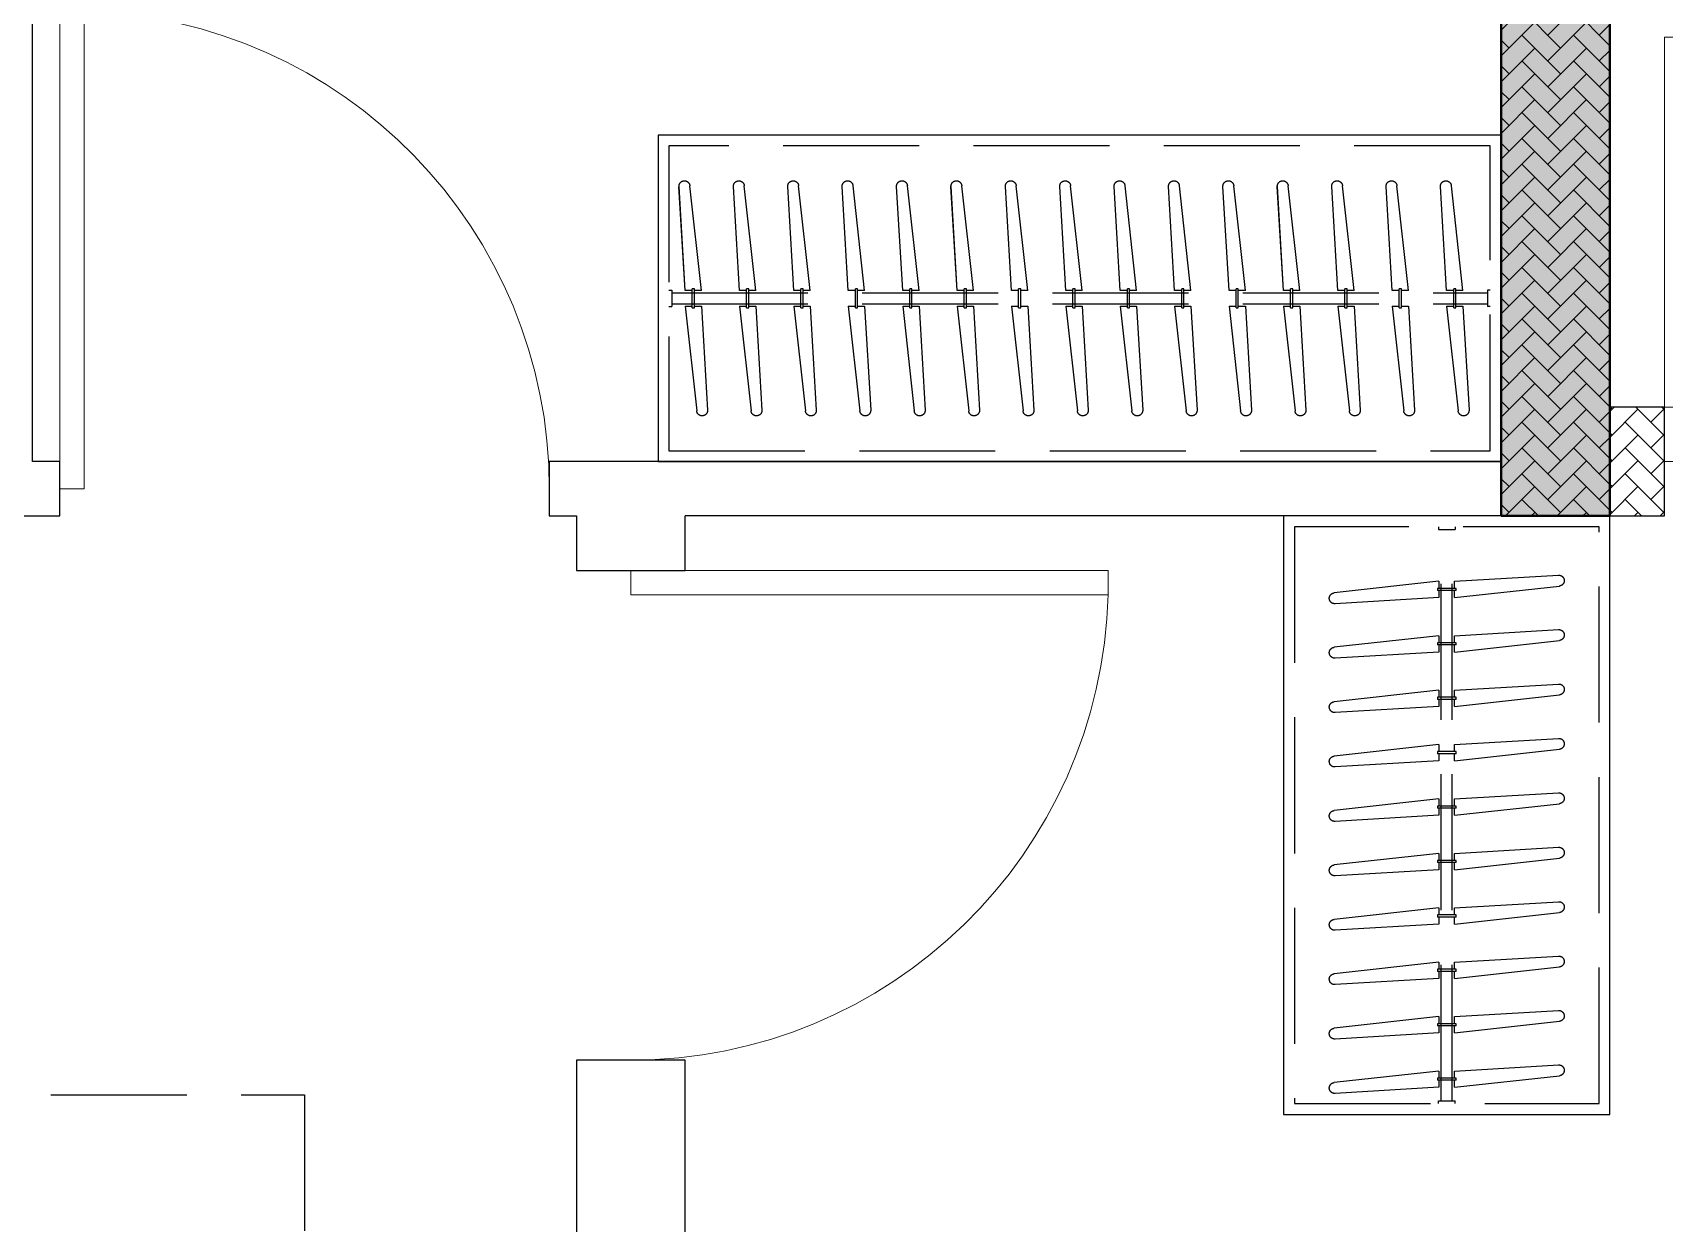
# Model space of a CAD drawing. Extents: x 3753737 to 4713801, y -857380 to 24339.
# Drawn here: x 4061313 to 4064313, y -763823 to -761635 of the extents above; entities that cross this region are included whole.
import ezdxf

# ---------------------------------------------------------------- set-up
doc = ezdxf.new("R2010")
doc.units = 0
doc.header["$LTSCALE"] = 1000
doc.header["$MEASUREMENT"] = 0
doc.linetypes.add('A户型$0$DASH', pattern=[0.35, 0.25, -0.1])
doc.layers.get('0').update_dxf_attribs({"linetype": 'CONTINUOUS'})
for name, color, linetype in [('!!电气', 1, 'CONTINUOUS'), ('5fur', 175, 'CONTINUOUS'), ('WALL', 252, 'CONTINUOUS'), ('保温', 6, 'CONTINUOUS')]:
    doc.layers.add(name, color=color, linetype=linetype)
for name, color, linetype, lineweight in [('COLUMN', 252, 'CONTINUOUS', 40), ('PUB_HATCH', 8, 'CONTINUOUS', 9), ('WINDOW', 146, 'CONTINUOUS', 20)]:
    doc.layers.add(name, color=color, linetype=linetype, lineweight=lineweight)
pattern_1 = [(45, (0, 0), (0, 47.4157523), [100.584, -33.528]), (135, (23.708, 23.708), (3e-15, 47.4157523), [100.584, -33.528])]

# ---------------------------------------------------------------- blocks, each defined once
blk = doc.blocks.new('GFDGFSDFGD')
at = {"layer": 'PUB_HATCH'}
blk.add_hatch(color=256, dxfattribs=at).paths.add_polyline_path([(444216.5, 373023.7), (443716.6, 373023.7), (443716.6, 370023.7), (443916.6, 370023.7), (443916.6, 372823.7), (444216.5, 372823.7)])
at = {"layer": 'COLUMN', "color": 252}
for p, q in [((443716.6, 373023.7), (443716.6, 370023.7)), ((443916.6, 370023.7), (443916.6, 372823.7)), ((443716.6, 370023.7), (443916.6, 370023.7))]:
    blk.add_line(p, q, dxfattribs=at)
blk = doc.blocks.new('GDFGDGRD')
at = {"layer": '保温', "linetype": 'ByBlock', "ltscale": 10}
h = blk.add_hatch(dxfattribs=at)
h.set_pattern_fill('AR-HBONE', color=251, scale=55)
h.set_pattern_definition(pattern_1)
h.paths.add_polyline_path([(443716.5, 370023.7), (443716.5, 372173.7), (443916.5, 372173.7), (443916.5, 370023.7)])
h = blk.add_hatch(dxfattribs=at)
h.set_pattern_fill('AR-HBONE', color=251, scale=55)
h.set_pattern_definition(pattern_1)
h.paths.add_polyline_path([(443916.5, 370023.7), (443916.5, 370223.7), (444016.5, 370223.7), (444016.5, 370023.7)])
at = {"layer": '保温', "color": 251, "linetype": 'ByBlock', "ltscale": 10}
blk.add_line((443716.5, 370123.7), (443716.5, 370023.7), dxfattribs=at)
blk = doc.blocks.new('FGDGDGRDGRRD')
at = {"color": 252}
for p, q in [((421234.8, 367858.3), (421234.8, 368458.3)), ((421234.8, 368458.3), (422784.8, 368458.3)), ((421234.8, 367858.3), (421234.8, 368458.3)), ((421234.8, 368458.3), (422784.8, 368458.3)), ((422784.8, 368458.3), (422784.8, 367858.3)), ((422784.8, 368458.3), (422784.8, 368458.3)), ((422784.8, 368458.3), (422784.8, 367858.3)), ((422784.8, 368458.3), (422784.8, 368458.3)), ((422784.8, 367858.3), (421234.8, 367858.3)), ((422784.8, 367858.3), (421234.8, 367858.3)), ((421034.8, 366658.6), (421034.8, 367758.3)), ((421034.8, 367758.3), (421634.8, 367758.3)), ((421034.8, 366658.6), (421034.8, 367758.3)), ((421034.8, 367758.3), (421634.8, 367758.3)), ((421634.8, 367758.3), (421634.8, 366658.6)), ((421634.8, 367758.3), (421634.8, 366658.6)), ((421634.8, 366658.6), (421034.8, 366658.6)), ((421634.8, 366658.6), (421034.8, 366658.6)), ((421634.8, 366658.6), (421634.8, 366658.6)), ((421634.8, 366658.6), (421634.8, 366658.6))]:
    blk.add_line(p, q, dxfattribs=at)
at = {"layer": '5fur', "color": 252, "linetype": 'A户型$0$DASH'}
for p, q in [((421234.8, 367858.3), (421234.8, 368458.3)), ((421234.8, 368458.3), (422784.8, 368458.3)), ((421234.8, 367858.3), (421234.8, 368458.3)), ((421234.8, 368458.3), (422784.8, 368458.3)), ((421254.8, 367878.3), (421254.8, 368438.3)), ((421254.8, 368438.3), (422764.8, 368438.3)), ((421254.8, 367878.3), (421254.8, 368438.3)), ((421254.8, 368438.3), (422764.8, 368438.3)), ((422764.8, 368438.3), (422764.8, 367878.3)), ((422764.8, 368438.3), (422764.8, 367878.3)), ((422784.8, 368458.3), (422784.8, 367858.3)), ((422784.8, 368458.3), (422784.8, 367858.3)), ((421305.1, 368172.6), (421326.4, 368365.3)), ((421305.1, 368172.6), (421326.4, 368365.3)), ((421335.1, 368172.6), (421346.3, 368363.8)), ((421335.1, 368172.6), (421346.4, 368363.8)), ((421405.1, 368172.6), (421426.4, 368365.3)), ((421405.1, 368172.6), (421426.4, 368365.3)), ((421435.1, 368172.6), (421446.3, 368363.8)), ((421435.1, 368172.6), (421446.4, 368363.8)), ((421505.1, 368172.6), (421526.4, 368365.3)), ((421505.1, 368172.6), (421526.4, 368365.3)), ((421535.1, 368172.6), (421546.3, 368363.8)), ((421535.1, 368172.6), (421546.4, 368363.8)), ((421605.1, 368172.6), (421626.4, 368365.3)), ((421605.1, 368172.6), (421626.4, 368365.3)), ((421635.1, 368172.6), (421646.3, 368363.8)), ((421635.1, 368172.6), (421646.4, 368363.8)), ((421705.1, 368172.6), (421726.4, 368365.3)), ((421705.1, 368172.6), (421726.4, 368365.3)), ((421735.1, 368172.6), (421746.3, 368363.8)), ((421735.1, 368172.6), (421746.4, 368363.8)), ((421805.1, 368172.6), (421826.4, 368365.3)), ((421805.1, 368172.6), (421826.4, 368365.3)), ((421835.1, 368172.6), (421846.3, 368363.8)), ((421835.1, 368172.6), (421846.4, 368363.8)), ((421905.1, 368172.6), (421926.4, 368365.3)), ((421905.1, 368172.6), (421926.4, 368365.3)), ((421935.1, 368172.6), (421946.3, 368363.8)), ((421935.1, 368172.6), (421946.4, 368363.8)), ((422005.1, 368172.6), (422026.4, 368365.3)), ((422005.1, 368172.6), (422026.4, 368365.3)), ((422035.1, 368172.6), (422046.3, 368363.8)), ((422035.1, 368172.6), (422046.4, 368363.8)), ((422105.1, 368172.6), (422126.4, 368365.3)), ((422105.1, 368172.6), (422126.4, 368365.3)), ((422135.1, 368172.6), (422146.3, 368363.8)), ((422135.1, 368172.6), (422146.4, 368363.8)), ((422205.1, 368172.6), (422226.4, 368365.3)), ((422205.1, 368172.6), (422226.4, 368365.3)), ((422235.1, 368172.6), (422246.3, 368363.8)), ((422235.1, 368172.6), (422246.4, 368363.8)), ((422305.1, 368172.6), (422326.4, 368365.3)), ((422305.1, 368172.6), (422326.4, 368365.3)), ((422335.1, 368172.6), (422346.3, 368363.8)), ((422335.1, 368172.6), (422346.4, 368363.8)), ((422405.1, 368172.6), (422426.4, 368365.3)), ((422405.1, 368172.6), (422426.4, 368365.3)), ((422435.1, 368172.6), (422446.3, 368363.8)), ((422435.1, 368172.6), (422446.4, 368363.8)), ((422505.1, 368172.6), (422526.4, 368365.3)), ((422505.1, 368172.6), (422526.4, 368365.3)), ((422535.1, 368172.6), (422546.3, 368363.8)), ((422535.1, 368172.6), (422546.4, 368363.8)), ((422605.1, 368172.6), (422626.4, 368365.3)), ((422605.1, 368172.6), (422626.4, 368365.3)), ((422635.1, 368172.6), (422646.3, 368363.8)), ((422635.1, 368172.6), (422646.4, 368363.8)), ((422705.1, 368172.6), (422726.4, 368365.3)), ((422705.1, 368172.6), (422726.4, 368365.3)), ((422735.1, 368172.6), (422746.3, 368363.8)), ((422735.1, 368172.6), (422746.4, 368363.8)), ((421254.8, 368173.6), (421259.8, 368173.6)), ((421254.8, 368173.6), (421259.8, 368173.6)), ((421259.8, 368173.6), (421259.8, 368143.1)), ((421259.8, 368173.6), (421259.8, 368143.1)), ((422759.8, 368168.6), (421259.8, 368168.6)), ((422759.8, 368168.6), (421259.8, 368168.6)), ((421305.1, 368172.6), (421318.1, 368172.6)), ((421305.1, 368172.6), (421318.1, 368172.6)), ((421318.1, 368175.6), (421322.1, 368175.6)), ((421318.1, 368141), (421318.1, 368175.6)), ((421318.1, 368175.6), (421322.1, 368175.6)), ((421318.1, 368141), (421318.1, 368175.6)), ((421322.1, 368141), (421322.1, 368175.6)), ((421322.1, 368141), (421322.1, 368175.6)), ((421322.1, 368172.6), (421335.1, 368172.6)), ((421322.1, 368172.6), (421335.1, 368172.6)), ((421405.1, 368172.6), (421418.1, 368172.6)), ((421405.1, 368172.6), (421418.1, 368172.6)), ((421418.1, 368175.6), (421422.1, 368175.6)), ((421418.1, 368141), (421418.1, 368175.6)), ((421418.1, 368175.6), (421422.1, 368175.6)), ((421418.1, 368141), (421418.1, 368175.6)), ((421422.1, 368141), (421422.1, 368175.6)), ((421422.1, 368141), (421422.1, 368175.6)), ((421422.1, 368172.6), (421435.1, 368172.6)), ((421422.1, 368172.6), (421435.1, 368172.6)), ((421505.1, 368172.6), (421518.1, 368172.6)), ((421505.1, 368172.6), (421518.1, 368172.6)), ((421518.1, 368175.6), (421522.1, 368175.6)), ((421518.1, 368141), (421518.1, 368175.6)), ((421518.1, 368175.6), (421522.1, 368175.6)), ((421518.1, 368141), (421518.1, 368175.6)), ((421522.1, 368141), (421522.1, 368175.6)), ((421522.1, 368141), (421522.1, 368175.6)), ((421522.1, 368172.6), (421535.1, 368172.6)), ((421522.1, 368172.6), (421535.1, 368172.6)), ((421605.1, 368172.6), (421618.1, 368172.6)), ((421605.1, 368172.6), (421618.1, 368172.6)), ((421618.1, 368175.6), (421622.1, 368175.6)), ((421618.1, 368141), (421618.1, 368175.6)), ((421618.1, 368175.6), (421622.1, 368175.6)), ((421618.1, 368141), (421618.1, 368175.6)), ((421622.1, 368141), (421622.1, 368175.6)), ((421622.1, 368141), (421622.1, 368175.6)), ((421622.1, 368172.6), (421635.1, 368172.6)), ((421622.1, 368172.6), (421635.1, 368172.6)), ((421705.1, 368172.6), (421718.1, 368172.6)), ((421705.1, 368172.6), (421718.1, 368172.6)), ((421718.1, 368175.6), (421722.1, 368175.6)), ((421718.1, 368141), (421718.1, 368175.6)), ((421718.1, 368175.6), (421722.1, 368175.6)), ((421718.1, 368141), (421718.1, 368175.6)), ((421722.1, 368141), (421722.1, 368175.6)), ((421722.1, 368141), (421722.1, 368175.6)), ((421722.1, 368172.6), (421735.1, 368172.6)), ((421722.1, 368172.6), (421735.1, 368172.6)), ((421805.1, 368172.6), (421818.1, 368172.6)), ((421805.1, 368172.6), (421818.1, 368172.6)), ((421818.1, 368175.6), (421822.1, 368175.6)), ((421818.1, 368141), (421818.1, 368175.6)), ((421818.1, 368175.6), (421822.1, 368175.6)), ((421818.1, 368141), (421818.1, 368175.6)), ((421822.1, 368141), (421822.1, 368175.6)), ((421822.1, 368141), (421822.1, 368175.6)), ((421822.1, 368172.6), (421835.1, 368172.6)), ((421822.1, 368172.6), (421835.1, 368172.6)), ((421905.1, 368172.6), (421918.1, 368172.6)), ((421905.1, 368172.6), (421918.1, 368172.6)), ((421918.1, 368175.6), (421922.1, 368175.6)), ((421918.1, 368141), (421918.1, 368175.6)), ((421918.1, 368175.6), (421922.1, 368175.6)), ((421918.1, 368141), (421918.1, 368175.6)), ((421922.1, 368141), (421922.1, 368175.6)), ((421922.1, 368141), (421922.1, 368175.6)), ((421922.1, 368172.6), (421935.1, 368172.6)), ((421922.1, 368172.6), (421935.1, 368172.6)), ((422005.1, 368172.6), (422018.1, 368172.6)), ((422005.1, 368172.6), (422018.1, 368172.6)), ((422018.1, 368175.6), (422022.1, 368175.6)), ((422018.1, 368141), (422018.1, 368175.6)), ((422018.1, 368175.6), (422022.1, 368175.6)), ((422018.1, 368141), (422018.1, 368175.6)), ((422022.1, 368141), (422022.1, 368175.6)), ((422022.1, 368141), (422022.1, 368175.6)), ((422022.1, 368172.6), (422035.1, 368172.6)), ((422022.1, 368172.6), (422035.1, 368172.6)), ((422105.1, 368172.6), (422118.1, 368172.6)), ((422105.1, 368172.6), (422118.1, 368172.6)), ((422118.1, 368175.6), (422122.1, 368175.6)), ((422118.1, 368141), (422118.1, 368175.6)), ((422118.1, 368175.6), (422122.1, 368175.6)), ((422118.1, 368141), (422118.1, 368175.6)), ((422122.1, 368141), (422122.1, 368175.6)), ((422122.1, 368141), (422122.1, 368175.6)), ((422122.1, 368172.6), (422135.1, 368172.6)), ((422122.1, 368172.6), (422135.1, 368172.6)), ((422205.1, 368172.6), (422218.1, 368172.6)), ((422205.1, 368172.6), (422218.1, 368172.6)), ((422218.1, 368175.6), (422222.1, 368175.6)), ((422218.1, 368141), (422218.1, 368175.6)), ((422218.1, 368175.6), (422222.1, 368175.6)), ((422218.1, 368141), (422218.1, 368175.6)), ((422222.1, 368141), (422222.1, 368175.6)), ((422222.1, 368141), (422222.1, 368175.6)), ((422222.1, 368172.6), (422235.1, 368172.6)), ((422222.1, 368172.6), (422235.1, 368172.6)), ((422305.1, 368172.6), (422318.1, 368172.6)), ((422305.1, 368172.6), (422318.1, 368172.6)), ((422318.1, 368175.6), (422322.1, 368175.6)), ((422318.1, 368141), (422318.1, 368175.6)), ((422318.1, 368175.6), (422322.1, 368175.6)), ((422318.1, 368141), (422318.1, 368175.6)), ((422322.1, 368141), (422322.1, 368175.6)), ((422322.1, 368141), (422322.1, 368175.6)), ((422322.1, 368172.6), (422335.1, 368172.6)), ((422322.1, 368172.6), (422335.1, 368172.6)), ((422405.1, 368172.6), (422418.1, 368172.6)), ((422405.1, 368172.6), (422418.1, 368172.6)), ((422418.1, 368175.6), (422422.1, 368175.6)), ((422418.1, 368141), (422418.1, 368175.6)), ((422418.1, 368175.6), (422422.1, 368175.6)), ((422418.1, 368141), (422418.1, 368175.6)), ((422422.1, 368141), (422422.1, 368175.6)), ((422422.1, 368141), (422422.1, 368175.6)), ((422422.1, 368172.6), (422435.1, 368172.6)), ((422422.1, 368172.6), (422435.1, 368172.6)), ((422505.1, 368172.6), (422518.1, 368172.6)), ((422505.1, 368172.6), (422518.1, 368172.6)), ((422518.1, 368175.6), (422522.1, 368175.6)), ((422518.1, 368141), (422518.1, 368175.6)), ((422518.1, 368175.6), (422522.1, 368175.6)), ((422518.1, 368141), (422518.1, 368175.6)), ((422522.1, 368141), (422522.1, 368175.6)), ((422522.1, 368141), (422522.1, 368175.6)), ((422522.1, 368172.6), (422535.1, 368172.6)), ((422522.1, 368172.6), (422535.1, 368172.6)), ((422605.1, 368172.6), (422618.1, 368172.6)), ((422605.1, 368172.6), (422618.1, 368172.6)), ((422618.1, 368175.6), (422622.1, 368175.6)), ((422618.1, 368141), (422618.1, 368175.6)), ((422618.1, 368175.6), (422622.1, 368175.6)), ((422618.1, 368141), (422618.1, 368175.6)), ((422622.1, 368141), (422622.1, 368175.6)), ((422622.1, 368141), (422622.1, 368175.6)), ((422622.1, 368172.6), (422635.1, 368172.6)), ((422622.1, 368172.6), (422635.1, 368172.6)), ((422705.1, 368172.6), (422718.1, 368172.6)), ((422705.1, 368172.6), (422718.1, 368172.6)), ((422718.1, 368175.6), (422722.1, 368175.6)), ((422718.1, 368141), (422718.1, 368175.6)), ((422718.1, 368175.6), (422722.1, 368175.6)), ((422718.1, 368141), (422718.1, 368175.6)), ((422722.1, 368141), (422722.1, 368175.6)), ((422722.1, 368141), (422722.1, 368175.6)), ((422722.1, 368172.6), (422735.1, 368172.6)), ((422722.1, 368172.6), (422735.1, 368172.6)), ((422764.8, 368173.6), (422759.8, 368173.6)), ((422764.8, 368173.6), (422759.8, 368173.6)), ((422759.8, 368173.6), (422759.8, 368143.1)), ((422759.8, 368173.6), (422759.8, 368143.1)), ((421254.8, 368143.1), (421259.8, 368143.1)), ((421254.8, 368143.1), (421259.8, 368143.1)), ((422759.8, 368148.1), (421259.8, 368148.1)), ((422759.8, 368148.1), (421259.8, 368148.1)), ((421305.1, 368144), (421293.9, 367952.9)), ((421305.1, 368144), (421293.9, 367952.9)), ((421318.1, 368144), (421305.1, 368144)), ((421318.1, 368144), (421305.1, 368144)), ((421335.1, 368144), (421313.8, 367951.3)), ((421335.1, 368144), (421313.8, 367951.3)), ((421322.1, 368141), (421318.1, 368141)), ((421322.1, 368141), (421318.1, 368141)), ((421335.1, 368144), (421322.1, 368144)), ((421335.1, 368144), (421322.1, 368144)), ((421405.1, 368144), (421393.9, 367952.9)), ((421405.1, 368144), (421393.9, 367952.9)), ((421418.1, 368144), (421405.1, 368144)), ((421418.1, 368144), (421405.1, 368144)), ((421435.1, 368144), (421413.8, 367951.3)), ((421435.1, 368144), (421413.8, 367951.3)), ((421422.1, 368141), (421418.1, 368141)), ((421422.1, 368141), (421418.1, 368141)), ((421435.1, 368144), (421422.1, 368144)), ((421435.1, 368144), (421422.1, 368144)), ((421505.1, 368144), (421493.9, 367952.9)), ((421505.1, 368144), (421493.9, 367952.9)), ((421518.1, 368144), (421505.1, 368144)), ((421518.1, 368144), (421505.1, 368144)), ((421535.1, 368144), (421513.8, 367951.3)), ((421535.1, 368144), (421513.8, 367951.3)), ((421522.1, 368141), (421518.1, 368141)), ((421522.1, 368141), (421518.1, 368141)), ((421535.1, 368144), (421522.1, 368144)), ((421535.1, 368144), (421522.1, 368144)), ((421605.1, 368144), (421593.9, 367952.9)), ((421605.1, 368144), (421593.9, 367952.9)), ((421618.1, 368144), (421605.1, 368144)), ((421618.1, 368144), (421605.1, 368144)), ((421635.1, 368144), (421613.8, 367951.3)), ((421635.1, 368144), (421613.8, 367951.3)), ((421622.1, 368141), (421618.1, 368141)), ((421622.1, 368141), (421618.1, 368141)), ((421635.1, 368144), (421622.1, 368144)), ((421635.1, 368144), (421622.1, 368144)), ((421705.1, 368144), (421693.9, 367952.9)), ((421705.1, 368144), (421693.9, 367952.9)), ((421718.1, 368144), (421705.1, 368144)), ((421718.1, 368144), (421705.1, 368144)), ((421735.1, 368144), (421713.8, 367951.3)), ((421735.1, 368144), (421713.8, 367951.3)), ((421722.1, 368141), (421718.1, 368141)), ((421722.1, 368141), (421718.1, 368141)), ((421735.1, 368144), (421722.1, 368144)), ((421735.1, 368144), (421722.1, 368144)), ((421805.1, 368144), (421793.9, 367952.9)), ((421805.1, 368144), (421793.9, 367952.9)), ((421818.1, 368144), (421805.1, 368144)), ((421818.1, 368144), (421805.1, 368144)), ((421835.1, 368144), (421813.8, 367951.3)), ((421835.1, 368144), (421813.8, 367951.3)), ((421822.1, 368141), (421818.1, 368141)), ((421822.1, 368141), (421818.1, 368141)), ((421835.1, 368144), (421822.1, 368144)), ((421835.1, 368144), (421822.1, 368144)), ((421905.1, 368144), (421893.9, 367952.9)), ((421905.1, 368144), (421893.9, 367952.9)), ((421918.1, 368144), (421905.1, 368144)), ((421918.1, 368144), (421905.1, 368144)), ((421935.1, 368144), (421913.8, 367951.3)), ((421935.1, 368144), (421913.8, 367951.3)), ((421922.1, 368141), (421918.1, 368141)), ((421922.1, 368141), (421918.1, 368141)), ((421935.1, 368144), (421922.1, 368144)), ((421935.1, 368144), (421922.1, 368144)), ((422005.1, 368144), (421993.9, 367952.9)), ((422005.1, 368144), (421993.9, 367952.9)), ((422018.1, 368144), (422005.1, 368144)), ((422018.1, 368144), (422005.1, 368144)), ((422035.1, 368144), (422013.8, 367951.3)), ((422035.1, 368144), (422013.8, 367951.3)), ((422022.1, 368141), (422018.1, 368141)), ((422022.1, 368141), (422018.1, 368141)), ((422035.1, 368144), (422022.1, 368144)), ((422035.1, 368144), (422022.1, 368144)), ((422105.1, 368144), (422093.9, 367952.9)), ((422105.1, 368144), (422093.9, 367952.9)), ((422118.1, 368144), (422105.1, 368144)), ((422118.1, 368144), (422105.1, 368144)), ((422135.1, 368144), (422113.8, 367951.3)), ((422135.1, 368144), (422113.8, 367951.3)), ((422122.1, 368141), (422118.1, 368141)), ((422122.1, 368141), (422118.1, 368141)), ((422135.1, 368144), (422122.1, 368144)), ((422135.1, 368144), (422122.1, 368144)), ((422205.1, 368144), (422193.9, 367952.9)), ((422205.1, 368144), (422193.9, 367952.9)), ((422218.1, 368144), (422205.1, 368144)), ((422218.1, 368144), (422205.1, 368144)), ((422235.1, 368144), (422213.8, 367951.3)), ((422235.1, 368144), (422213.8, 367951.3)), ((422222.1, 368141), (422218.1, 368141)), ((422222.1, 368141), (422218.1, 368141)), ((422235.1, 368144), (422222.1, 368144)), ((422235.1, 368144), (422222.1, 368144)), ((422305.1, 368144), (422293.9, 367952.9)), ((422305.1, 368144), (422293.9, 367952.9)), ((422318.1, 368144), (422305.1, 368144)), ((422318.1, 368144), (422305.1, 368144)), ((422335.1, 368144), (422313.8, 367951.3)), ((422335.1, 368144), (422313.8, 367951.3)), ((422322.1, 368141), (422318.1, 368141)), ((422322.1, 368141), (422318.1, 368141)), ((422335.1, 368144), (422322.1, 368144)), ((422335.1, 368144), (422322.1, 368144)), ((422405.1, 368144), (422393.9, 367952.9)), ((422405.1, 368144), (422393.9, 367952.9)), ((422418.1, 368144), (422405.1, 368144)), ((422418.1, 368144), (422405.1, 368144)), ((422435.1, 368144), (422413.8, 367951.3)), ((422435.1, 368144), (422413.8, 367951.3)), ((422422.1, 368141), (422418.1, 368141)), ((422422.1, 368141), (422418.1, 368141)), ((422435.1, 368144), (422422.1, 368144)), ((422435.1, 368144), (422422.1, 368144)), ((422505.1, 368144), (422493.9, 367952.9)), ((422505.1, 368144), (422493.9, 367952.9)), ((422518.1, 368144), (422505.1, 368144)), ((422518.1, 368144), (422505.1, 368144)), ((422535.1, 368144), (422513.8, 367951.3)), ((422535.1, 368144), (422513.8, 367951.3)), ((422522.1, 368141), (422518.1, 368141)), ((422522.1, 368141), (422518.1, 368141)), ((422535.1, 368144), (422522.1, 368144)), ((422535.1, 368144), (422522.1, 368144)), ((422605.1, 368144), (422593.9, 367952.9)), ((422605.1, 368144), (422593.9, 367952.9)), ((422618.1, 368144), (422605.1, 368144)), ((422618.1, 368144), (422605.1, 368144)), ((422635.1, 368144), (422613.8, 367951.3)), ((422635.1, 368144), (422613.8, 367951.3)), ((422622.1, 368141), (422618.1, 368141)), ((422622.1, 368141), (422618.1, 368141)), ((422635.1, 368144), (422622.1, 368144)), ((422635.1, 368144), (422622.1, 368144)), ((422705.1, 368144), (422693.9, 367952.9)), ((422705.1, 368144), (422693.9, 367952.9)), ((422718.1, 368144), (422705.1, 368144)), ((422718.1, 368144), (422705.1, 368144)), ((422735.1, 368144), (422713.8, 367951.3)), ((422735.1, 368144), (422713.8, 367951.3)), ((422722.1, 368141), (422718.1, 368141)), ((422722.1, 368141), (422718.1, 368141)), ((422735.1, 368144), (422722.1, 368144)), ((422735.1, 368144), (422722.1, 368144)), ((422764.8, 368143.1), (422759.8, 368143.1)), ((422764.8, 368143.1), (422759.8, 368143.1)), ((422764.8, 367878.3), (421254.8, 367878.3)), ((422764.8, 367878.3), (421254.8, 367878.3)), ((422784.8, 367858.3), (421234.8, 367858.3)), ((422784.8, 367858.3), (421234.8, 367858.3)), ((421034.8, 366658.6), (421034.8, 367758.3)), ((421034.8, 367758.3), (421634.8, 367758.3)), ((421034.8, 366658.6), (421034.8, 367758.3)), ((421034.8, 367758.3), (421634.8, 367758.3)), ((421634.8, 367758.3), (421634.8, 366658.6)), ((421634.8, 367758.3), (421634.8, 366658.6)), ((421054.8, 366678.6), (421054.8, 367738.3)), ((421054.8, 367738.3), (421614.8, 367738.3)), ((421054.8, 366678.6), (421054.8, 367738.3)), ((421054.8, 367738.3), (421614.8, 367738.3)), ((421319.6, 367738.3), (421319.6, 367733.3)), ((421319.6, 367738.3), (421319.6, 367733.3)), ((421350.1, 367733.3), (421319.6, 367733.3)), ((421350.1, 367733.3), (421319.6, 367733.3)), ((421324.6, 366683.6), (421324.6, 367733.3)), ((421324.6, 366683.6), (421324.6, 367733.3)), ((421345.1, 366683.6), (421345.1, 367733.3)), ((421345.1, 366683.6), (421345.1, 367733.3)), ((421350.1, 367738.3), (421350.1, 367733.3)), ((421350.1, 367738.3), (421350.1, 367733.3)), ((421614.8, 367738.3), (421614.8, 366678.6)), ((421614.8, 367738.3), (421614.8, 366678.6)), ((421320.5, 367608.3), (421127.8, 367629.6)), ((421320.5, 367608.3), (421127.8, 367629.6)), ((421320.5, 367638.3), (421129.4, 367649.5)), ((421320.5, 367638.3), (421129.4, 367649.5)), ((421317.5, 367621.3), (421317.5, 367625.3)), ((421317.5, 367625.3), (421352.1, 367625.3)), ((421317.5, 367621.3), (421317.5, 367625.3)), ((421317.5, 367625.3), (421352.1, 367625.3)), ((421317.5, 367621.3), (421352.1, 367621.3)), ((421317.5, 367621.3), (421352.1, 367621.3)), ((421320.5, 367625.3), (421320.5, 367638.3)), ((421320.5, 367625.3), (421320.5, 367638.3)), ((421320.5, 367608.3), (421320.5, 367621.3)), ((421320.5, 367608.3), (421320.5, 367621.3)), ((421349.1, 367638.3), (421349.1, 367625.3)), ((421349.1, 367638.3), (421541.8, 367617)), ((421349.1, 367638.3), (421349.1, 367625.3)), ((421349.1, 367638.3), (421541.8, 367617)), ((421349.1, 367621.3), (421349.1, 367608.3)), ((421349.1, 367621.3), (421349.1, 367608.3)), ((421352.1, 367625.3), (421352.1, 367621.3)), ((421352.1, 367625.3), (421352.1, 367621.3)), ((421349.1, 367608.3), (421540.3, 367597.1)), ((421349.1, 367608.3), (421540.3, 367597.1)), ((421320.5, 367538.3), (421129.4, 367549.5)), ((421320.5, 367538.3), (421129.4, 367549.5)), ((421320.5, 367525.3), (421320.5, 367538.3)), ((421320.5, 367525.3), (421320.5, 367538.3)), ((421349.1, 367538.3), (421349.1, 367525.3)), ((421349.1, 367538.3), (421541.8, 367517)), ((421349.1, 367538.3), (421349.1, 367525.3)), ((421349.1, 367538.3), (421541.8, 367517)), ((421320.5, 367508.3), (421127.8, 367529.6)), ((421320.5, 367508.3), (421127.8, 367529.6)), ((421317.5, 367521.3), (421317.5, 367525.3)), ((421317.5, 367525.3), (421352.1, 367525.3)), ((421317.5, 367521.3), (421317.5, 367525.3)), ((421317.5, 367525.3), (421352.1, 367525.3)), ((421317.5, 367521.3), (421352.1, 367521.3)), ((421317.5, 367521.3), (421352.1, 367521.3)), ((421320.5, 367508.3), (421320.5, 367521.3)), ((421320.5, 367508.3), (421320.5, 367521.3)), ((421349.1, 367521.3), (421349.1, 367508.3)), ((421349.1, 367521.3), (421349.1, 367508.3)), ((421349.1, 367508.3), (421540.3, 367497.1)), ((421349.1, 367508.3), (421540.3, 367497.1)), ((421352.1, 367525.3), (421352.1, 367521.3)), ((421352.1, 367525.3), (421352.1, 367521.3)), ((421320.5, 367438.3), (421129.4, 367449.5)), ((421320.5, 367438.3), (421129.4, 367449.5)), ((421320.5, 367408.3), (421127.8, 367429.6)), ((421320.5, 367408.3), (421127.8, 367429.6)), ((421317.5, 367421.3), (421317.5, 367425.3)), ((421317.5, 367425.3), (421352.1, 367425.3)), ((421317.5, 367421.3), (421317.5, 367425.3)), ((421317.5, 367425.3), (421352.1, 367425.3)), ((421317.5, 367421.3), (421352.1, 367421.3)), ((421317.5, 367421.3), (421352.1, 367421.3)), ((421320.5, 367425.3), (421320.5, 367438.3)), ((421320.5, 367425.3), (421320.5, 367438.3)), ((421320.5, 367408.3), (421320.5, 367421.3)), ((421320.5, 367408.3), (421320.5, 367421.3)), ((421349.1, 367438.3), (421349.1, 367425.3)), ((421349.1, 367438.3), (421541.8, 367417)), ((421349.1, 367438.3), (421349.1, 367425.3)), ((421349.1, 367438.3), (421541.8, 367417)), ((421349.1, 367421.3), (421349.1, 367408.3)), ((421349.1, 367421.3), (421349.1, 367408.3)), ((421352.1, 367425.3), (421352.1, 367421.3)), ((421352.1, 367425.3), (421352.1, 367421.3)), ((421349.1, 367408.3), (421540.3, 367397.1)), ((421349.1, 367408.3), (421540.3, 367397.1)), ((421320.5, 367308.3), (421127.8, 367329.6)), ((421320.5, 367308.3), (421127.8, 367329.6)), ((421320.5, 367338.3), (421129.4, 367349.5)), ((421320.5, 367338.3), (421129.4, 367349.5)), ((421317.5, 367321.3), (421317.5, 367325.3)), ((421317.5, 367325.3), (421352.1, 367325.3)), ((421317.5, 367321.3), (421317.5, 367325.3)), ((421317.5, 367325.3), (421352.1, 367325.3)), ((421317.5, 367321.3), (421352.1, 367321.3)), ((421317.5, 367321.3), (421352.1, 367321.3)), ((421320.5, 367325.3), (421320.5, 367338.3)), ((421320.5, 367325.3), (421320.5, 367338.3)), ((421320.5, 367308.3), (421320.5, 367321.3)), ((421320.5, 367308.3), (421320.5, 367321.3)), ((421349.1, 367338.3), (421349.1, 367325.3)), ((421349.1, 367338.3), (421541.8, 367317)), ((421349.1, 367338.3), (421349.1, 367325.3)), ((421349.1, 367338.3), (421541.8, 367317)), ((421349.1, 367321.3), (421349.1, 367308.3)), ((421349.1, 367321.3), (421349.1, 367308.3)), ((421352.1, 367325.3), (421352.1, 367321.3)), ((421352.1, 367325.3), (421352.1, 367321.3)), ((421349.1, 367308.3), (421540.3, 367297.1)), ((421349.1, 367308.3), (421540.3, 367297.1)), ((421320.5, 367238.3), (421129.4, 367249.5)), ((421320.5, 367238.3), (421129.4, 367249.5)), ((421320.5, 367225.3), (421320.5, 367238.3)), ((421320.5, 367225.3), (421320.5, 367238.3)), ((421349.1, 367238.3), (421349.1, 367225.3)), ((421349.1, 367238.3), (421541.8, 367217)), ((421349.1, 367238.3), (421349.1, 367225.3)), ((421349.1, 367238.3), (421541.8, 367217)), ((421320.5, 367208.3), (421127.8, 367229.6)), ((421320.5, 367208.3), (421127.8, 367229.6)), ((421317.5, 367221.3), (421317.5, 367225.3)), ((421317.5, 367225.3), (421352.1, 367225.3)), ((421317.5, 367221.3), (421317.5, 367225.3)), ((421317.5, 367225.3), (421352.1, 367225.3)), ((421317.5, 367221.3), (421352.1, 367221.3)), ((421317.5, 367221.3), (421352.1, 367221.3)), ((421320.5, 367208.3), (421320.5, 367221.3)), ((421320.5, 367208.3), (421320.5, 367221.3)), ((421349.1, 367221.3), (421349.1, 367208.3)), ((421349.1, 367221.3), (421349.1, 367208.3)), ((421349.1, 367208.3), (421540.3, 367197.1)), ((421349.1, 367208.3), (421540.3, 367197.1)), ((421352.1, 367225.3), (421352.1, 367221.3)), ((421352.1, 367225.3), (421352.1, 367221.3)), ((421320.5, 367138.3), (421129.4, 367149.5)), ((421320.5, 367138.3), (421129.4, 367149.5)), ((421320.5, 367108.3), (421127.8, 367129.6)), ((421320.5, 367108.3), (421127.8, 367129.6)), ((421317.5, 367121.3), (421317.5, 367125.3)), ((421317.5, 367125.3), (421352.1, 367125.3)), ((421317.5, 367121.3), (421317.5, 367125.3)), ((421317.5, 367125.3), (421352.1, 367125.3)), ((421317.5, 367121.3), (421352.1, 367121.3)), ((421317.5, 367121.3), (421352.1, 367121.3)), ((421320.5, 367125.3), (421320.5, 367138.3)), ((421320.5, 367125.3), (421320.5, 367138.3)), ((421320.5, 367108.3), (421320.5, 367121.3)), ((421320.5, 367108.3), (421320.5, 367121.3)), ((421349.1, 367138.3), (421349.1, 367125.3)), ((421349.1, 367138.3), (421541.8, 367117)), ((421349.1, 367138.3), (421349.1, 367125.3)), ((421349.1, 367138.3), (421541.8, 367117)), ((421349.1, 367121.3), (421349.1, 367108.3)), ((421349.1, 367121.3), (421349.1, 367108.3)), ((421352.1, 367125.3), (421352.1, 367121.3)), ((421352.1, 367125.3), (421352.1, 367121.3)), ((421349.1, 367108.3), (421540.3, 367097.1)), ((421349.1, 367108.3), (421540.3, 367097.1)), ((421320.5, 367008.3), (421127.8, 367029.6)), ((421320.5, 367008.3), (421127.8, 367029.6)), ((421320.5, 367038.3), (421129.4, 367049.5)), ((421320.5, 367038.3), (421129.4, 367049.5)), ((421317.5, 367021.3), (421317.5, 367025.3)), ((421317.5, 367025.3), (421352.1, 367025.3)), ((421317.5, 367021.3), (421317.5, 367025.3)), ((421317.5, 367025.3), (421352.1, 367025.3)), ((421317.5, 367021.3), (421352.1, 367021.3)), ((421317.5, 367021.3), (421352.1, 367021.3)), ((421320.5, 367025.3), (421320.5, 367038.3)), ((421320.5, 367025.3), (421320.5, 367038.3)), ((421320.5, 367008.3), (421320.5, 367021.3)), ((421320.5, 367008.3), (421320.5, 367021.3)), ((421349.1, 367038.3), (421349.1, 367025.3)), ((421349.1, 367038.3), (421541.8, 367017)), ((421349.1, 367038.3), (421349.1, 367025.3)), ((421349.1, 367038.3), (421541.8, 367017)), ((421349.1, 367021.3), (421349.1, 367008.3)), ((421349.1, 367021.3), (421349.1, 367008.3)), ((421352.1, 367025.3), (421352.1, 367021.3)), ((421352.1, 367025.3), (421352.1, 367021.3)), ((421349.1, 367008.3), (421540.3, 366997.1)), ((421349.1, 367008.3), (421540.3, 366997.1)), ((421320.5, 366938.3), (421129.4, 366949.5)), ((421320.5, 366938.3), (421129.4, 366949.5)), ((421320.5, 366925.3), (421320.5, 366938.3)), ((421320.5, 366925.3), (421320.5, 366938.3)), ((421349.1, 366938.3), (421349.1, 366925.3)), ((421349.1, 366938.3), (421541.8, 366917)), ((421349.1, 366938.3), (421349.1, 366925.3)), ((421349.1, 366938.3), (421541.8, 366917)), ((421320.5, 366908.3), (421127.8, 366929.6)), ((421320.5, 366908.3), (421127.8, 366929.6)), ((421317.5, 366921.3), (421317.5, 366925.3)), ((421317.5, 366925.3), (421352.1, 366925.3)), ((421317.5, 366921.3), (421317.5, 366925.3)), ((421317.5, 366925.3), (421352.1, 366925.3)), ((421317.5, 366921.3), (421352.1, 366921.3)), ((421317.5, 366921.3), (421352.1, 366921.3)), ((421320.5, 366908.3), (421320.5, 366921.3)), ((421320.5, 366908.3), (421320.5, 366921.3)), ((421349.1, 366921.3), (421349.1, 366908.3)), ((421349.1, 366921.3), (421349.1, 366908.3)), ((421349.1, 366908.3), (421540.3, 366897.1)), ((421349.1, 366908.3), (421540.3, 366897.1)), ((421352.1, 366925.3), (421352.1, 366921.3)), ((421352.1, 366925.3), (421352.1, 366921.3)), ((421320.5, 366838.3), (421129.4, 366849.5)), ((421320.5, 366838.3), (421129.4, 366849.5)), ((421320.5, 366808.3), (421127.8, 366829.6)), ((421320.5, 366808.3), (421127.8, 366829.6)), ((421317.5, 366821.3), (421317.5, 366825.3)), ((421317.5, 366825.3), (421352.1, 366825.3)), ((421317.5, 366821.3), (421317.5, 366825.3)), ((421317.5, 366825.3), (421352.1, 366825.3)), ((421317.5, 366821.3), (421352.1, 366821.3)), ((421317.5, 366821.3), (421352.1, 366821.3)), ((421320.5, 366825.3), (421320.5, 366838.3)), ((421320.5, 366825.3), (421320.5, 366838.3)), ((421320.5, 366808.3), (421320.5, 366821.3)), ((421320.5, 366808.3), (421320.5, 366821.3)), ((421349.1, 366838.3), (421349.1, 366825.3)), ((421349.1, 366838.3), (421541.8, 366817)), ((421349.1, 366838.3), (421349.1, 366825.3)), ((421349.1, 366838.3), (421541.8, 366817)), ((421349.1, 366821.3), (421349.1, 366808.3)), ((421349.1, 366821.3), (421349.1, 366808.3)), ((421352.1, 366825.3), (421352.1, 366821.3)), ((421352.1, 366825.3), (421352.1, 366821.3)), ((421349.1, 366808.3), (421540.3, 366797.1)), ((421349.1, 366808.3), (421540.3, 366797.1)), ((421320.5, 366708.3), (421127.8, 366729.6)), ((421320.5, 366708.3), (421127.8, 366729.6)), ((421320.5, 366738.3), (421129.4, 366749.5)), ((421320.5, 366738.3), (421129.4, 366749.5)), ((421317.5, 366721.3), (421317.5, 366725.3)), ((421317.5, 366725.3), (421352.1, 366725.3)), ((421317.5, 366721.3), (421317.5, 366725.3)), ((421317.5, 366725.3), (421352.1, 366725.3)), ((421317.5, 366721.3), (421352.1, 366721.3)), ((421317.5, 366721.3), (421352.1, 366721.3)), ((421320.5, 366725.3), (421320.5, 366738.3)), ((421320.5, 366725.3), (421320.5, 366738.3)), ((421320.5, 366708.3), (421320.5, 366721.3)), ((421320.5, 366708.3), (421320.5, 366721.3)), ((421349.1, 366738.3), (421349.1, 366725.3)), ((421349.1, 366738.3), (421541.8, 366717)), ((421349.1, 366738.3), (421349.1, 366725.3)), ((421349.1, 366738.3), (421541.8, 366717)), ((421349.1, 366721.3), (421349.1, 366708.3)), ((421349.1, 366721.3), (421349.1, 366708.3)), ((421352.1, 366725.3), (421352.1, 366721.3)), ((421352.1, 366725.3), (421352.1, 366721.3)), ((421349.1, 366708.3), (421540.3, 366697.1)), ((421349.1, 366708.3), (421540.3, 366697.1)), ((424251.3, 366694.8), (423434.8, 366694.8)), ((423434.8, 366694.8), (423434.8, 363577.1)), ((421614.8, 366678.6), (421054.8, 366678.6)), ((421614.8, 366678.6), (421054.8, 366678.6)), ((421319.6, 366678.6), (421319.6, 366683.6)), ((421319.6, 366678.6), (421319.6, 366683.6)), ((421350.1, 366683.6), (421319.6, 366683.6)), ((421350.1, 366683.6), (421319.6, 366683.6)), ((421350.1, 366678.6), (421350.1, 366683.6)), ((421350.1, 366678.6), (421350.1, 366683.6)), ((421634.8, 366658.6), (421034.8, 366658.6)), ((421634.8, 366658.6), (421034.8, 366658.6))]:
    blk.add_line(p, q, dxfattribs=at)
for centre, start, end in [((421336.4, 368364.3), 356.9606, 174.2894), ((421336.4, 368364.3), 356.9606, 174.2894), ((421436.4, 368364.3), 356.9606, 174.2894), ((421436.4, 368364.3), 356.9606, 174.2894), ((421536.4, 368364.3), 356.9606, 174.2894), ((421536.4, 368364.3), 356.9606, 174.2894), ((421636.4, 368364.3), 356.9606, 174.2894), ((421636.4, 368364.3), 356.9606, 174.2894), ((421736.4, 368364.3), 356.9606, 174.2894), ((421736.4, 368364.3), 356.9606, 174.2894), ((421836.4, 368364.3), 356.9606, 174.2894), ((421836.4, 368364.3), 356.9606, 174.2894), ((421936.4, 368364.3), 356.9606, 174.2894), ((421936.4, 368364.3), 356.9606, 174.2894), ((422036.4, 368364.3), 356.9606, 174.2894), ((422036.4, 368364.3), 356.9606, 174.2894), ((422136.4, 368364.3), 356.9606, 174.2894), ((422136.4, 368364.3), 356.9606, 174.2894), ((422236.4, 368364.3), 356.9606, 174.2894), ((422236.4, 368364.3), 356.9606, 174.2894), ((422336.4, 368364.3), 356.9606, 174.2894), ((422336.4, 368364.3), 356.9606, 174.2894), ((422436.4, 368364.3), 356.9606, 174.2894), ((422436.4, 368364.3), 356.9606, 174.2894), ((422536.4, 368364.3), 356.9606, 174.2894), ((422536.4, 368364.3), 356.9606, 174.2894), ((422636.4, 368364.3), 356.9606, 174.2894), ((422636.4, 368364.3), 356.9606, 174.2894), ((422736.4, 368364.3), 356.9606, 174.2894), ((422736.4, 368364.3), 356.9606, 174.2894), ((421303.9, 367952.3), 176.9606, 354.2894), ((421303.9, 367952.3), 176.9606, 354.2894), ((421403.9, 367952.3), 176.9606, 354.2894), ((421403.9, 367952.3), 176.9606, 354.2894), ((421503.9, 367952.3), 176.9606, 354.2894), ((421503.9, 367952.3), 176.9606, 354.2894), ((421603.9, 367952.3), 176.9606, 354.2894), ((421603.9, 367952.3), 176.9606, 354.2894), ((421703.9, 367952.3), 176.9606, 354.2894), ((421703.9, 367952.3), 176.9606, 354.2894), ((421803.9, 367952.3), 176.9606, 354.2894), ((421803.9, 367952.3), 176.9606, 354.2894), ((421903.9, 367952.3), 176.9606, 354.2894), ((421903.9, 367952.3), 176.9606, 354.2894), ((422003.9, 367952.3), 176.9606, 354.2894), ((422003.9, 367952.3), 176.9606, 354.2894), ((422103.9, 367952.3), 176.9606, 354.2894), ((422103.9, 367952.3), 176.9606, 354.2894), ((422203.9, 367952.3), 176.9606, 354.2894), ((422203.9, 367952.3), 176.9606, 354.2894), ((422303.9, 367952.3), 176.9606, 354.2894), ((422303.9, 367952.3), 176.9606, 354.2894), ((422403.9, 367952.3), 176.9606, 354.2894), ((422403.9, 367952.3), 176.9606, 354.2894), ((422503.9, 367952.3), 176.9606, 354.2894), ((422503.9, 367952.3), 176.9606, 354.2894), ((422603.9, 367952.3), 176.9606, 354.2894), ((422603.9, 367952.3), 176.9606, 354.2894), ((422703.9, 367952.3), 176.9606, 354.2894), ((422703.9, 367952.3), 176.9606, 354.2894), ((421128.8, 367639.5), 86.9606, 264.2894), ((421128.8, 367639.5), 86.9606, 264.2894), ((421540.8, 367607), 266.9606, 84.2894), ((421540.8, 367607), 266.9606, 84.2894), ((421128.8, 367539.5), 86.9606, 264.2894), ((421128.8, 367539.5), 86.9606, 264.2894), ((421540.8, 367507), 266.9606, 84.2894), ((421540.8, 367507), 266.9606, 84.2894), ((421128.8, 367439.5), 86.9606, 264.2894), ((421128.8, 367439.5), 86.9606, 264.2894), ((421540.8, 367407), 266.9606, 84.2894), ((421540.8, 367407), 266.9606, 84.2894), ((421128.8, 367339.5), 86.9606, 264.2894), ((421128.8, 367339.5), 86.9606, 264.2894), ((421540.8, 367307), 266.9606, 84.2894), ((421540.8, 367307), 266.9606, 84.2894), ((421128.8, 367239.5), 86.9606, 264.2894), ((421128.8, 367239.5), 86.9606, 264.2894), ((421540.8, 367207), 266.9606, 84.2894), ((421540.8, 367207), 266.9606, 84.2894), ((421128.8, 367139.5), 86.9606, 264.2894), ((421128.8, 367139.5), 86.9606, 264.2894), ((421540.8, 367107), 266.9606, 84.2894), ((421540.8, 367107), 266.9606, 84.2894), ((421128.8, 367039.5), 86.9606, 264.2894), ((421128.8, 367039.5), 86.9606, 264.2894), ((421540.8, 367007), 266.9606, 84.2894), ((421540.8, 367007), 266.9606, 84.2894), ((421128.8, 366939.5), 86.9606, 264.2894), ((421128.8, 366939.5), 86.9606, 264.2894), ((421540.8, 366907), 266.9606, 84.2894), ((421540.8, 366907), 266.9606, 84.2894), ((421128.8, 366839.5), 86.9606, 264.2894), ((421128.8, 366839.5), 86.9606, 264.2894), ((421540.8, 366807), 266.9606, 84.2894), ((421540.8, 366807), 266.9606, 84.2894), ((421128.8, 366739.5), 86.9606, 264.2894), ((421128.8, 366739.5), 86.9606, 264.2894), ((421540.8, 366707), 266.9606, 84.2894), ((421540.8, 366707), 266.9606, 84.2894)]:
    blk.add_arc(centre, 10, start, end, dxfattribs=at)
blk = doc.blocks.new('$DorLib2D$00000001')
for p, q in [((0.45, 0.975), (0.5, 0.975)), ((0.45, 0), (0.45, 0.975)), ((0.5, 0), (0.5, 0.975)), ((0.5, 0), (0.45, 0))]:
    blk.add_line(p, q)
at = {"lineweight": 13}
blk.add_arc((0.475, 0), 0.975, 91.4693, 180, dxfattribs=at)
blk = doc.blocks.new('A$C1C403CBE')
at = {"layer": 'WALL', "color": 252}
for p, q in [((20400, 6300), (20400, 9000)), ((23100, 9000), (23100, 6300)), ((23300, 9000), (23300, 6400)), ((23400, 6400), (23300, 6400)), ((23400, 6200), (23400, 6400)), ((20450, 6300), (20400, 6300)), ((20450, 6200), (20450, 6300)), ((21500, 6300), (21350, 6300)), ((21350, 6300), (21350, 6200)), ((23100, 6300), (21500, 6300)), ((20300, 6200), (20450, 6200)), ((21350, 6200), (21400, 6200)), ((21400, 6200), (21400, 6100)), ((23200, 6200), (21600, 6200)), ((21600, 6100), (21600, 6200)), ((23200, 6200), (23400, 6200)), ((21400, 6100), (21600, 6100)), ((21600, 5200), (21400, 5200)), ((21400, 5200), (21400, 1900)), ((21600, 1900), (21600, 5200))]:
    blk.add_line(p, q, dxfattribs=at)
at = {"layer": 'WINDOW', "color": 252}
blk.add_line((24200, 6400), (23400, 6400), dxfattribs=at)
at = {"color": 252}
for name in ['GFDGFSDFGD', 'GDFGDGRD']:
    blk.add_blockref(name, (-420616.6, -363823.7), dxfattribs=at)
at = {"xscale": -1}
blk.add_blockref('FGDGDGRDGRRD', (444334.8, -361558.3), dxfattribs=at)
at = {"layer": 'WINDOW', "color": 252}
for p, xscale, yscale, zscale, rotation in [((20900, 6250), 900, -900, 900, 179.9999999967761), ((23800, 6300), 800, -800, 800, 179.9999999939821), ((21500, 5650), 900, -900, 900, 89.9999999987075)]:
    blk.add_blockref('$DorLib2D$00000001', p, dxfattribs=dict(at, xscale=xscale, yscale=yscale, zscale=zscale, rotation=rotation))

msp = doc.modelspace()

# ---------------------------------------------------------------- block references
at = {"layer": '!!电气'}
msp.add_blockref('A$C1C403CBE', (4040913.4, -768722.9), dxfattribs=at)

doc.saveas('drawing.dxf')
